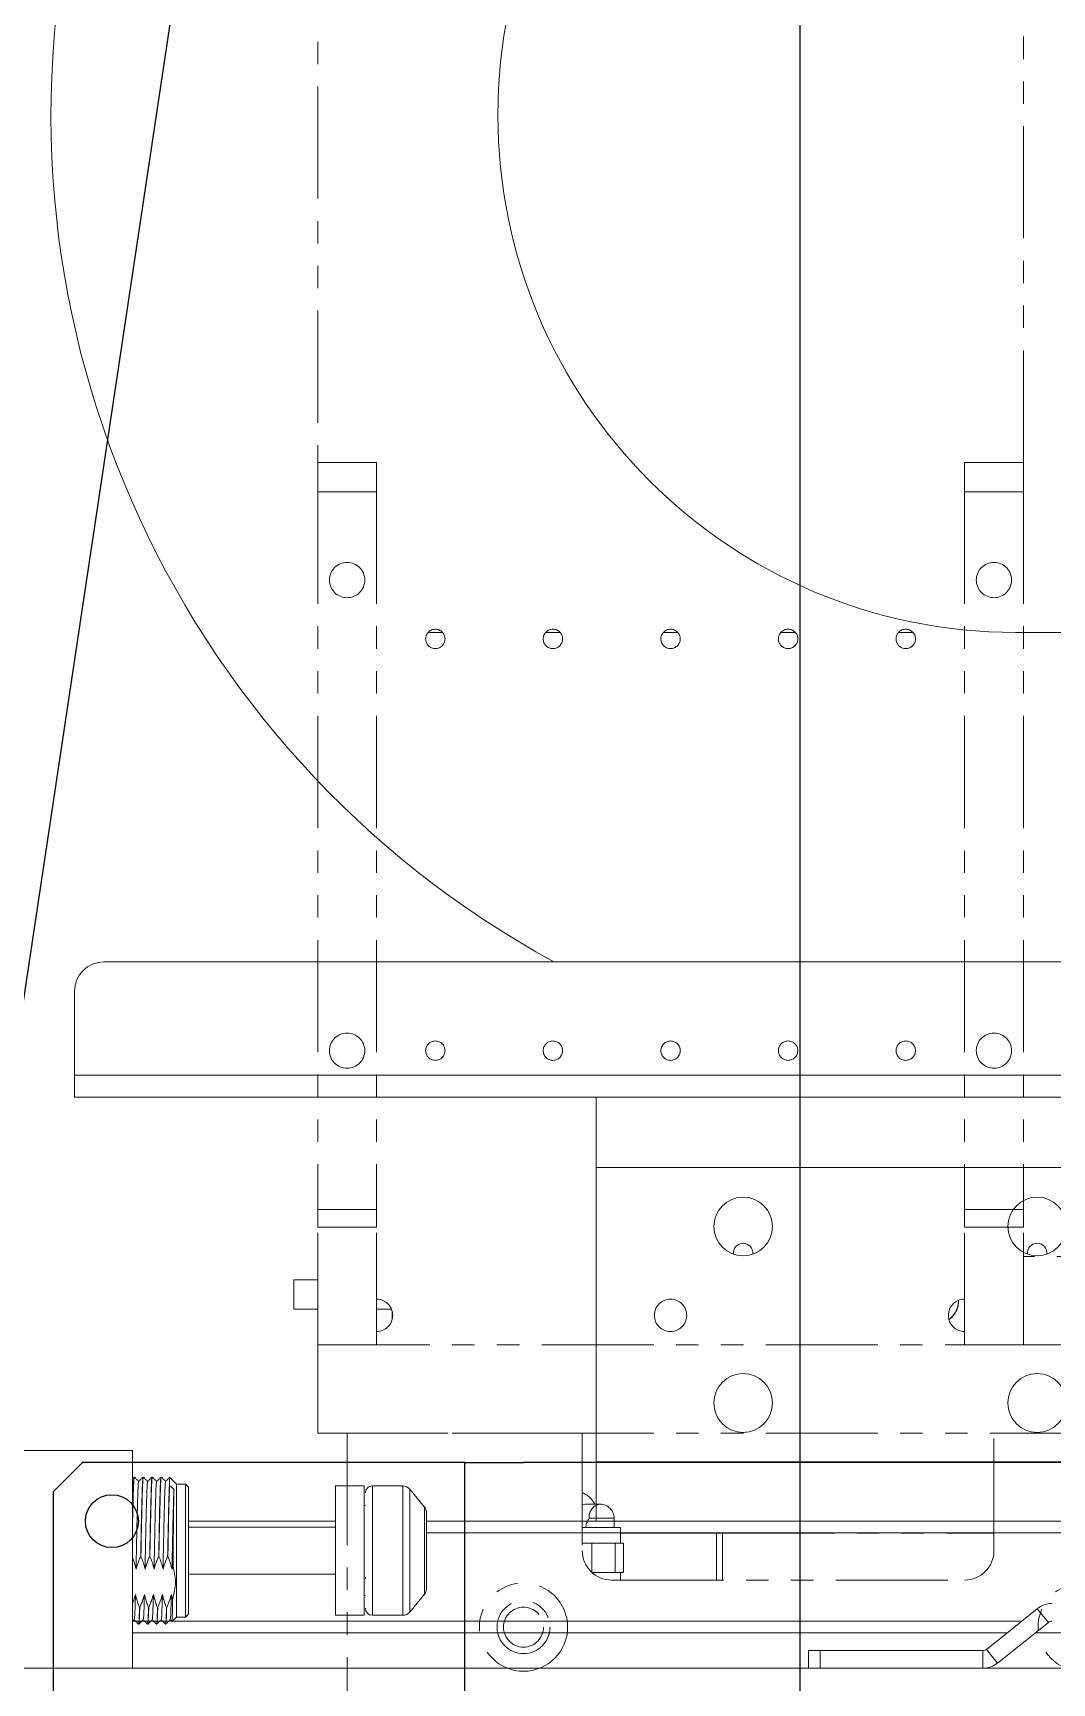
# Model space of a CAD drawing. Extents: x 500 to 100500, y -14500 to 21140.
# Drawn here: x 6138.7 to 6312, y 8644.5 to 8925 of the extents above; entities that cross this region are included whole.
import ezdxf

# ---------------------------------------------------------------- set-up
doc = ezdxf.new("R2010")
doc.units = 0
doc.linetypes.add('PHANTOM', pattern=[12.7, 6.35, -1.27, 1.27, -1.27, 1.27, -1.27])
doc.layers.get('0').update_dxf_attribs({"linetype": 'CONTINUOUS'})
doc.layers.add('D', color=7, linetype='CONTINUOUS')

# ---------------------------------------------------------------- blocks, each defined once
blk = doc.blocks.new('KZXCVASDF123')
at = {"color": 7, "linetype": 'Continuous', "lineweight": 18}
for p, q in [((-58560.92, -66141.57, 21.36), (-57914.57, -66141.57, 21.36)), ((-57914.57, -66197.57, 21.36), (-58715.92, -66197.57, 21.36)), ((-58720.92, -66202.57, 21.36), (-58720.92, -66216.84, 21.36)), ((-58720.92, -66216.84, 21.36), (-58720.92, -66220.57, 21.36)), ((-57914.57, -66216.84, 21.36), (-58720.92, -66216.84, 21.36)), ((-58632.22, -66220.57, 21.36), (-58720.92, -66220.57, 21.36)), ((-58632.22, -66220.57, 21.36), (-58632.22, -66232.57, 21.36)), ((-58532.22, -66220.57, 21.36), (-58632.22, -66220.57, 21.36)), ((-58532.22, -66232.57, 21.36), (-58632.22, -66232.57, 21.36)), ((-58632.22, -66232.57, 21.36), (-58632.22, -66282.57, 21.36)), ((-58711.07, -66280.67, 21.36), (-58761.07, -66280.67, 21.36)), ((-58711.07, -66280.67, 21.36), (-58711.07, -66317.67, 21.36)), ((-58632.22, -66292.67, 21.36), (-58632.22, -66282.57, 21.36)), ((-58532.22, -66282.57, 21.36), (-58632.22, -66282.57, 21.36)), ((-58710.81, -66285.18, 21.36), (-58711.07, -66285.44, 21.36)), ((-58710.77, -66285.17, 21.36), (-58710.8, -66285.17, 21.36)), ((-58709.24, -66285.17, 21.36), (-58709.27, -66285.17, 21.36)), ((-58707.71, -66285.17, 21.36), (-58707.74, -66285.17, 21.36)), ((-58706.18, -66285.17, 21.36), (-58706.22, -66285.17, 21.36)), ((-58704.77, -66285.86, 21.36), (-58704.77, -66286.59, 21.36)), ((-58704.02, -66287.25, 21.36), (-58704.77, -66286.59, 21.36)), ((-58703.57, -66286.37, 21.36), (-58704.72, -66285.23, 21.36)), ((-58702.07, -66286.37, 21.36), (-58703.57, -66286.37, 21.36)), ((-58703.57, -66302.9, 21.36), (-58703.57, -66286.37, 21.36)), ((-58701.57, -66286.87, 21.36), (-58702.07, -66286.37, 21.36)), ((-58702.07, -66302.9, 21.36), (-58702.07, -66286.37, 21.36)), ((-58701.57, -66302.67, 21.36), (-58701.57, -66286.87, 21.36)), ((-58671.67, -66286.67, 21.36), (-58676.57, -66286.67, 21.36)), ((-58676.57, -66286.67, 21.36), (-58676.57, -66302.76, 21.36)), ((-58671.67, -66302.76, 21.36), (-58671.67, -66286.67, 21.36)), ((-58665.08, -66286.67, 21.36), (-58670.27, -66286.67, 21.36)), ((-58670.27, -66302.76, 21.36), (-58670.27, -66286.67, 21.36)), ((-58665.08, -66302.76, 21.36), (-58665.08, -66286.67, 21.36)), ((-58661.41, -66290.26, 21.36), (-58663.92, -66287.22, 21.36)), ((-58663.92, -66302.51, 21.36), (-58663.92, -66287.22, 21.36)), ((-58671.47, -66290.02, 21.36), (-58671.67, -66290.02, 21.36)), ((-58661.41, -66301.1, 21.36), (-58661.41, -66290.26, 21.36)), ((-58701.57, -66292.67, 21.36), (-58676.57, -66292.67, 21.36)), ((-58661.07, -66292.67, 21.36), (-58510.55, -66292.67, 21.36)), ((-58676.57, -66293.67, 21.36), (-58701.57, -66293.67, 21.36)), ((-58661.07, -66294.67, 21.36), (-58527.07, -66294.67, 21.36)), ((-58709.64, -66298.65, 21.36), (-58709.67, -66298.65, 21.36)), ((-58708.11, -66298.65, 21.36), (-58708.14, -66298.65, 21.36)), ((-58706.58, -66298.65, 21.36), (-58706.61, -66298.65, 21.36)), ((-58705.05, -66298.65, 21.36), (-58705.09, -66298.65, 21.36)), ((-58704.18, -66300.24, 21.36), (-58704.35, -66300.84, 21.36)), ((-58701.57, -66301.67, 21.36), (-58676.57, -66301.67, 21.36)), ((-58661.41, -66305.09, 21.36), (-58661.41, -66301.1, 21.36)), ((-58703.57, -66308.97, 21.36), (-58703.57, -66302.9, 21.36)), ((-58702.07, -66308.97, 21.36), (-58702.07, -66302.9, 21.36)), ((-58701.57, -66308.47, 21.36), (-58701.57, -66302.67, 21.36)), ((-58676.57, -66302.76, 21.36), (-58676.57, -66308.67, 21.36)), ((-58671.67, -66308.67, 21.36), (-58671.67, -66302.76, 21.36)), ((-58671.47, -66302.21, 21.36), (-58671.47, -66302.47, 21.36)), ((-58670.27, -66308.67, 21.36), (-58670.27, -66302.76, 21.36)), ((-58665.08, -66308.67, 21.36), (-58665.08, -66302.76, 21.36)), ((-58663.92, -66308.13, 21.36), (-58663.92, -66302.51, 21.36)), ((-58709.87, -66307.34, 21.36), (-58709.84, -66307.34, 21.36)), ((-58708.34, -66307.34, 21.36), (-58708.31, -66307.34, 21.36)), ((-58706.81, -66307.34, 21.36), (-58706.78, -66307.34, 21.36)), ((-58705.29, -66307.34, 21.36), (-58705.25, -66307.34, 21.36)), ((-58704.25, -66305.97, 21.36), (-58704.46, -66305.14, 21.36)), ((-58671.67, -66305.32, 21.36), (-58671.47, -66305.32, 21.36)), ((-58663.92, -66308.13, 21.36), (-58661.41, -66305.09, 21.36)), ((-58711.07, -66309.72, 21.36), (-58710.78, -66309.42, 21.36)), ((-58559.85, -66309.67, 21.36), (-58711.07, -66309.67, 21.36)), ((-58710.54, -66309.67, 21.36), (-58711.03, -66309.67, 21.36)), ((-58710.04, -66310.17, 21.36), (-58710, -66310.17, 21.36)), ((-58709.01, -66309.67, 21.36), (-58709.5, -66309.67, 21.36)), ((-58708.51, -66310.17, 21.36), (-58708.47, -66310.17, 21.36)), ((-58707.48, -66309.67, 21.36), (-58707.97, -66309.67, 21.36)), ((-58706.98, -66310.17, 21.36), (-58706.95, -66310.17, 21.36)), ((-58705.95, -66309.67, 21.36), (-58706.44, -66309.67, 21.36)), ((-58705.45, -66310.17, 21.36), (-58705.42, -66310.17, 21.36)), ((-58704.35, -66309.67, 21.36), (-58704.91, -66309.67, 21.36)), ((-58704.3, -66309.7, 21.36), (-58703.57, -66308.97, 21.36)), ((-58703.57, -66308.97, 21.36), (-58702.07, -66308.97, 21.36)), ((-58702.07, -66308.97, 21.36), (-58701.57, -66308.47, 21.36)), ((-58676.57, -66308.67, 21.36), (-58671.67, -66308.67, 21.36)), ((-58670.27, -66308.67, 21.36), (-58665.08, -66308.67, 21.36)), ((-58565.83, -66314.46, 21.36), (-58557.2, -66307.55, 21.36)), ((-58563.95, -66316.8, 21.36), (-58555.32, -66309.89, 21.36)), ((-58555.32, -66309.89, 21.36), (-58557.2, -66307.55, 21.36)), ((-58711.07, -66311.67, 21.36), (-58562.35, -66311.67, 21.36)), ((-58557.55, -66311.67, 21.36), (-58502.35, -66311.67, 21.36)), ((-58596.1, -66317.67, 21.36), (-58596.1, -66314.67, 21.36)), ((-58596.1, -66314.67, 21.36), (-58594.1, -66314.67, 21.36)), ((-58594.1, -66314.67, 21.36), (-58594.1, -66317.67, 21.36)), ((-58594.1, -66314.67, 21.36), (-58566.45, -66314.67, 21.36)), ((-58566.45, -66317.67, 21.36), (-58566.45, -66314.67, 21.36)), ((-58565.83, -66314.46, 21.36), (-58563.95, -66316.8, 21.36)), ((-57909.57, -66317.67, 21.36), (-58734.07, -66317.67, 21.36))]:
    blk.add_line(p, q, dxfattribs=at)
for centre in [(-58607.22, -66242.57, 21.36), (-58557.22, -66242.57, 21.36), (-58607.22, -66272.57, 21.36), (-58557.22, -66272.57, 21.36)]:
    blk.add_circle(centre, 5, dxfattribs=at)
for centre, radius, start, end in [((-58560.92, -66053.57, 21.36), 164, 90, 241.4079), ((-58560.92, -66053.57, 21.36), 88, 90, 270), ((-58715.92, -66202.57, 21.36), 5, 90, 180), ((-58607.22, -66247.07, 21.36), 1.65, 90, 187.8472), ((-58607.22, -66247.07, 21.36), 1.65, 352.1528, 90), ((-58557.22, -66247.07, 21.36), 1.65, 90, 187.8472), ((-58557.22, -66247.07, 21.36), 1.65, 352.1528, 90), ((-58670.27, -66287.87, 21.36), 1.2, 90, 180), ((-58665.08, -66288.17, 21.36), 1.5, 39.5226, 90), ((-58662.57, -66291.21, 21.36), 1.5, 0, 39.5226), ((-58662.57, -66304.14, 21.36), 1.5, 320.4774, 0), ((-58554.7, -66310.67, 21.36), 4, 90, 128.6598), ((-58670.27, -66307.47, 21.36), 1.2, 180, 270), ((-58665.08, -66307.17, 21.36), 1.5, 270, 320.4774), ((-58554.7, -66310.67, 21.36), 1, 90, 128.6598), ((-58566.45, -66313.67, 21.36), 1, 270, 308.6598), ((-58566.45, -66313.67, 21.36), 4, 270, 308.6598)]:
    blk.add_arc(centre, radius, start, end, dxfattribs=at)
for points, knots in [([(-58710.77, -66285.18, 21.36), (-58710.77, -66285.18, 21.36), (-58710.79, -66285.12, 21.36), (-58710.81, -66285.32, 21.36), (-58710.85, -66285.83, 21.36), (-58710.89, -66286.7, 21.36), (-58710.93, -66287.89, 21.36), (-58710.97, -66289.34, 21.36), (-58711.01, -66291.05, 21.36), (-58711.05, -66292.5, 21.36), (-58711.07, -66293.41, 21.36), (-58711.07, -66293.63, 21.36)], [0, 0, 0, 0, 0.000419, 0.138369, 0.272438, 0.410395, 0.544456, 0.682404, 0.816464, 0.954412, 1, 1, 1, 1]), ([(-58711.07, -66292.07, 21.36), (-58711.06, -66291.54, 21.36), (-58711.03, -66290.38, 21.36), (-58710.99, -66288.85, 21.36), (-58710.95, -66287.46, 21.36), (-58710.91, -66286.38, 21.36), (-58710.87, -66285.63, 21.36), (-58710.84, -66285.23, 21.36), (-58710.81, -66285.22, 21.36), (-58710.81, -66285.22, 21.36)], [0, 0, 0, 0, 0.13303, 0.29059, 0.443717, 0.601285, 0.754403, 0.91196, 1, 1, 1, 1]), ([(-58710.02, -66285.92, 21.36), (-58710.14, -66285.8, 21.36), (-58710.39, -66285.55, 21.36), (-58710.64, -66285.3, 21.36), (-58710.76, -66285.18, 21.36)], [0, 0, 0, 0, 0.496262, 1, 1, 1, 1]), ([(-58710.47, -66300.84, 21.36), (-58710.44, -66299.65, 21.36), (-58710.39, -66297.2, 21.36), (-58710.32, -66293.39, 21.36), (-58710.24, -66290.26, 21.36), (-58710.17, -66288.03, 21.36), (-58710.11, -66286.66, 21.36), (-58710.06, -66285.96, 21.36), (-58710.03, -66286, 21.36), (-58710.02, -66286.02, 21.36)], [0, 0, 0, 0, 0.16885, 0.348009, 0.533264, 0.670373, 0.802646, 0.938992, 1, 1, 1, 1]), ([(-58709.28, -66285.18, 21.36), (-58709.4, -66285.3, 21.36), (-58709.65, -66285.55, 21.36), (-58709.9, -66285.8, 21.36), (-58710.02, -66285.92, 21.36)], [0, 0, 0, 0, 0.5, 1, 1, 1, 1]), ([(-58709.67, -66298.65, 21.36), (-58709.66, -66297.88, 21.36), (-58709.63, -66296.42, 21.36), (-58709.59, -66294.27, 21.36), (-58709.55, -66292.3, 21.36), (-58709.5, -66290.46, 21.36), (-58709.46, -66288.84, 21.36), (-58709.42, -66287.47, 21.36), (-58709.38, -66286.38, 21.36), (-58709.34, -66285.63, 21.36), (-58709.31, -66285.23, 21.36), (-58709.28, -66285.22, 21.36), (-58709.28, -66285.22, 21.36)], [0, 0, 0, 0, 0.113076, 0.215124, 0.320132, 0.422183, 0.527193, 0.62925, 0.734265, 0.836315, 0.941323, 1, 1, 1, 1]), ([(-58709.23, -66285.2, 21.36), (-58709.23, -66285.19, 21.36), (-58709.25, -66285.12, 21.36), (-58709.28, -66285.32, 21.36), (-58709.32, -66285.83, 21.36), (-58709.36, -66286.7, 21.36), (-58709.4, -66287.88, 21.36), (-58709.44, -66289.34, 21.36), (-58709.48, -66291.04, 21.36), (-58709.53, -66292.92, 21.36), (-58709.57, -66294.95, 21.36), (-58709.6, -66296.87, 21.36), (-58709.63, -66298.12, 21.36), (-58709.64, -66298.65, 21.36)], [0, 0, 0, 0, 0.0126993, 0.1152061, 0.2148288, 0.3173411, 0.4169578, 0.5194629, 0.6190794, 0.7215851, 0.8212081, 0.9237208, 1, 1, 1, 1]), ([(-58708.49, -66285.92, 21.36), (-58708.61, -66285.8, 21.36), (-58708.86, -66285.55, 21.36), (-58709.11, -66285.3, 21.36), (-58709.23, -66285.18, 21.36)], [0, 0, 0, 0, 0.496262, 1, 1, 1, 1]), ([(-58708.94, -66300.84, 21.36), (-58708.91, -66299.59, 21.36), (-58708.86, -66297.08, 21.36), (-58708.79, -66293.56, 21.36), (-58708.72, -66290.7, 21.36), (-58708.66, -66288.54, 21.36), (-58708.6, -66286.99, 21.36), (-58708.55, -66286.07, 21.36), (-58708.51, -66286.02, 21.36), (-58708.5, -66286, 21.36)], [0, 0, 0, 0, 0.1770443, 0.3545744, 0.4937701, 0.6318949, 0.7649332, 0.8996132, 1, 1, 1, 1]), ([(-58707.75, -66285.18, 21.36), (-58707.87, -66285.3, 21.36), (-58708.12, -66285.55, 21.36), (-58708.37, -66285.8, 21.36), (-58708.5, -66285.92, 21.36)], [0, 0, 0, 0, 0.5, 1, 1, 1, 1]), ([(-58708.14, -66298.65, 21.36), (-58708.13, -66297.88, 21.36), (-58708.1, -66296.42, 21.36), (-58708.06, -66294.27, 21.36), (-58708.02, -66292.3, 21.36), (-58707.98, -66290.46, 21.36), (-58707.93, -66288.84, 21.36), (-58707.89, -66287.47, 21.36), (-58707.85, -66286.38, 21.36), (-58707.81, -66285.63, 21.36), (-58707.78, -66285.22, 21.36), (-58707.75, -66285.21, 21.36), (-58707.74, -66285.21, 21.36)], [0, 0, 0, 0, 0.111769, 0.212638, 0.316433, 0.417304, 0.521101, 0.621977, 0.725779, 0.82665, 0.930444, 1, 1, 1, 1]), ([(-58707.71, -66285.18, 21.36), (-58707.71, -66285.18, 21.36), (-58707.72, -66285.12, 21.36), (-58707.75, -66285.32, 21.36), (-58707.79, -66285.83, 21.36), (-58707.83, -66286.7, 21.36), (-58707.87, -66287.88, 21.36), (-58707.91, -66289.34, 21.36), (-58707.96, -66291.04, 21.36), (-58708, -66292.92, 21.36), (-58708.04, -66294.95, 21.36), (-58708.08, -66296.87, 21.36), (-58708.1, -66298.12, 21.36), (-58708.11, -66298.65, 21.36)], [0, 0, 0, 0, 0.000315, 0.104108, 0.20498, 0.308778, 0.409644, 0.513435, 0.614301, 0.718093, 0.818965, 0.922764, 1, 1, 1, 1]), ([(-58706.96, -66285.92, 21.36), (-58707.09, -66285.8, 21.36), (-58707.33, -66285.55, 21.36), (-58707.58, -66285.3, 21.36), (-58707.7, -66285.18, 21.36)], [0, 0, 0, 0, 0.496262, 1, 1, 1, 1]), ([(-58707.41, -66300.84, 21.36), (-58707.4, -66300.51, 21.36), (-58707.37, -66299.25, 21.36), (-58707.33, -66296.97, 21.36), (-58707.27, -66294.1, 21.36), (-58707.21, -66291.4, 21.36), (-58707.14, -66289.1, 21.36), (-58707.09, -66287.34, 21.36), (-58707.03, -66286.29, 21.36), (-58706.99, -66285.82, 21.36), (-58706.97, -66285.93, 21.36), (-58706.97, -66285.93, 21.36)], [0, 0, 0, 0, 0.048572, 0.181944, 0.316149, 0.454804, 0.593642, 0.72836, 0.861302, 0.999348, 1, 1, 1, 1]), ([(-58706.22, -66285.18, 21.36), (-58706.34, -66285.3, 21.36), (-58706.59, -66285.55, 21.36), (-58706.84, -66285.8, 21.36), (-58706.97, -66285.92, 21.36)], [0, 0, 0, 0, 0.49998, 1, 1, 1, 1]), ([(-58706.61, -66298.65, 21.36), (-58706.6, -66297.88, 21.36), (-58706.57, -66296.42, 21.36), (-58706.53, -66294.27, 21.36), (-58706.49, -66292.3, 21.36), (-58706.45, -66290.46, 21.36), (-58706.41, -66288.84, 21.36), (-58706.36, -66287.47, 21.36), (-58706.33, -66286.38, 21.36), (-58706.29, -66285.63, 21.36), (-58706.25, -66285.22, 21.36), (-58706.23, -66285.21, 21.36), (-58706.22, -66285.21, 21.36)], [0, 0, 0, 0, 0.111769, 0.212638, 0.316433, 0.417304, 0.521101, 0.621977, 0.725779, 0.82665, 0.930444, 1, 1, 1, 1]), ([(-58706.18, -66285.18, 21.36), (-58706.18, -66285.18, 21.36), (-58706.19, -66285.12, 21.36), (-58706.23, -66285.32, 21.36), (-58706.27, -66285.83, 21.36), (-58706.3, -66286.7, 21.36), (-58706.34, -66287.88, 21.36), (-58706.38, -66289.34, 21.36), (-58706.43, -66291.04, 21.36), (-58706.47, -66292.92, 21.36), (-58706.51, -66294.95, 21.36), (-58706.55, -66296.87, 21.36), (-58706.57, -66298.12, 21.36), (-58706.58, -66298.65, 21.36)], [0, 0, 0, 0, 0.000315, 0.104108, 0.20498, 0.308778, 0.409644, 0.513435, 0.614301, 0.718093, 0.818965, 0.922764, 1, 1, 1, 1]), ([(-58705.43, -66285.92, 21.36), (-58705.56, -66285.8, 21.36), (-58705.8, -66285.55, 21.36), (-58706.05, -66285.3, 21.36), (-58706.18, -66285.18, 21.36)], [0, 0, 0, 0, 0.496242, 1, 1, 1, 1]), ([(-58705.88, -66300.84, 21.36), (-58705.86, -66299.86, 21.36), (-58705.82, -66297.91, 21.36), (-58705.76, -66294.8, 21.36), (-58705.69, -66291.8, 21.36), (-58705.62, -66289.15, 21.36), (-58705.55, -66287.22, 21.36), (-58705.5, -66286.1, 21.36), (-58705.46, -66286.04, 21.36), (-58705.44, -66286.02, 21.36)], [0, 0, 0, 0, 0.140095, 0.277302, 0.432438, 0.588686, 0.739925, 0.890374, 1, 1, 1, 1]), ([(-58704.69, -66285.18, 21.36), (-58704.82, -66285.3, 21.36), (-58705.07, -66285.55, 21.36), (-58705.31, -66285.8, 21.36), (-58705.44, -66285.92, 21.36)], [0, 0, 0, 0, 0.5, 1, 1, 1, 1]), ([(-58705.09, -66298.65, 21.36), (-58705.07, -66297.88, 21.36), (-58705.05, -66296.42, 21.36), (-58705, -66294.27, 21.36), (-58704.96, -66292.3, 21.36), (-58704.92, -66290.46, 21.36), (-58704.88, -66288.84, 21.36), (-58704.83, -66287.47, 21.36), (-58704.8, -66286.48, 21.36), (-58704.78, -66286.04, 21.36), (-58704.77, -66285.86, 21.36)], [0, 0, 0, 0, 0.140068, 0.266476, 0.396549, 0.52296, 0.653037, 0.779455, 0.909538, 1, 1, 1, 1]), ([(-58705.05, -66298.65, 21.36), (-58705.04, -66297.88, 21.36), (-58705.01, -66296.42, 21.36), (-58704.97, -66294.27, 21.36), (-58704.93, -66292.3, 21.36), (-58704.89, -66290.47, 21.36), (-58704.83, -66288.37, 21.36), (-58704.79, -66287.29, 21.36), (-58704.77, -66286.59, 21.36)], [0, 0, 0, 0, 0.157875, 0.300354, 0.446964, 0.589446, 0.73606, 1, 1, 1, 1]), ([(-58704.77, -66285.86, 21.36), (-58704.76, -66285.65, 21.36), (-58704.75, -66285.28, 21.36), (-58704.74, -66285.26, 21.36), (-58704.73, -66285.25, 21.36)], [0, 0, 0, 0, 0.587788, 1, 1, 1, 1]), ([(-58704.02, -66287.25, 21.36), (-58704.04, -66287.68, 21.36), (-58704.07, -66288.53, 21.36), (-58704.13, -66290.66, 21.36), (-58704.21, -66293.58, 21.36), (-58704.28, -66297.25, 21.36), (-58704.33, -66299.64, 21.36), (-58704.35, -66300.84, 21.36)], [0, 0, 0, 0, 0.153254, 0.311725, 0.546241, 0.772862, 1, 1, 1, 1]), ([(-58704.02, -66287.25, 21.36), (-58704.03, -66287.64, 21.36), (-58704.05, -66288.7, 21.36), (-58704.09, -66291.33, 21.36), (-58704.13, -66295.03, 21.36), (-58704.16, -66298.15, 21.36), (-58704.18, -66299.85, 21.36), (-58704.18, -66300.24, 21.36)], [0, 0, 0, 0, 0.1493906, 0.4068614, 0.6643328, 0.9217855, 1, 1, 1, 1]), ([(-58661.07, -66300.66, 21.36), (-58661.07, -66299.9, 21.36), (-58661.07, -66298.73, 21.36), (-58661.07, -66297.02, 21.36), (-58661.07, -66295.72, 21.36), (-58661.07, -66294.5, 21.36), (-58661.07, -66293.11, 21.36), (-58661.07, -66291.83, 21.36), (-58661.07, -66291.22, 21.36), (-58661.07, -66291.24, 21.36), (-58661.07, -66291.25, 21.36)], [0, 0, 0, 0, 0.183414, 0.282148, 0.382978, 0.483808, 0.582542, 0.765956, 0.949369, 1, 1, 1, 1]), ([(-58711.07, -66298.89, 21.36), (-58711.04, -66298.97, 21.36), (-58710.89, -66299.32, 21.36), (-58710.67, -66299.97, 21.36), (-58710.53, -66300.55, 21.36), (-58710.47, -66300.84, 21.36)], [0, 0, 0, 0, 0.125789, 0.56185, 1, 1, 1, 1]), ([(-58710.47, -66300.84, 21.36), (-58710.37, -66300.51, 21.36), (-58710.22, -66299.98, 21.36), (-58709.94, -66299.25, 21.36), (-58709.76, -66298.85, 21.36), (-58709.67, -66298.65, 21.36)], [0, 0, 0, 0, 0.440718, 0.720095, 1, 1, 1, 1]), ([(-58709.64, -66298.65, 21.36), (-58709.57, -66298.81, 21.36), (-58709.39, -66299.24, 21.36), (-58709.14, -66299.97, 21.36), (-58709.01, -66300.55, 21.36), (-58708.94, -66300.84, 21.36)], [0, 0, 0, 0, 0.222516, 0.610331, 1, 1, 1, 1]), ([(-58708.94, -66300.84, 21.36), (-58708.84, -66300.51, 21.36), (-58708.69, -66299.98, 21.36), (-58708.41, -66299.25, 21.36), (-58708.23, -66298.85, 21.36), (-58708.14, -66298.65, 21.36)], [0, 0, 0, 0, 0.440715, 0.720097, 1, 1, 1, 1]), ([(-58708.11, -66298.65, 21.36), (-58708.04, -66298.81, 21.36), (-58707.86, -66299.24, 21.36), (-58707.61, -66299.97, 21.36), (-58707.48, -66300.55, 21.36), (-58707.41, -66300.84, 21.36)], [0, 0, 0, 0, 0.222508, 0.610331, 1, 1, 1, 1]), ([(-58707.41, -66300.84, 21.36), (-58707.31, -66300.51, 21.36), (-58707.16, -66299.98, 21.36), (-58706.88, -66299.25, 21.36), (-58706.7, -66298.85, 21.36), (-58706.61, -66298.65, 21.36)], [0, 0, 0, 0, 0.440718, 0.720095, 1, 1, 1, 1]), ([(-58706.58, -66298.65, 21.36), (-58706.52, -66298.81, 21.36), (-58706.34, -66299.24, 21.36), (-58706.09, -66299.97, 21.36), (-58705.95, -66300.55, 21.36), (-58705.88, -66300.84, 21.36)], [0, 0, 0, 0, 0.222515, 0.610328, 1, 1, 1, 1]), ([(-58705.88, -66300.84, 21.36), (-58705.79, -66300.51, 21.36), (-58705.63, -66299.98, 21.36), (-58705.35, -66299.25, 21.36), (-58705.17, -66298.85, 21.36), (-58705.09, -66298.65, 21.36)], [0, 0, 0, 0, 0.440718, 0.720095, 1, 1, 1, 1]), ([(-58704.35, -66300.84, 21.36), (-58704.43, -66300.51, 21.36), (-58704.56, -66299.97, 21.36), (-58704.81, -66299.24, 21.36), (-58704.97, -66298.85, 21.36), (-58705.05, -66298.65, 21.36)], [0, 0, 0, 0, 0.445387, 0.722408, 1, 1, 1, 1]), ([(-58704.18, -66300.24, 21.36), (-58703.98, -66301.16, 21.36), (-58703.55, -66303.07, 21.36), (-58704.01, -66304.97, 21.36), (-58704.25, -66305.97, 21.36)], [0, 0, 0, 0, 0.479922, 1, 1, 1, 1]), ([(-58661.07, -66304.1, 21.36), (-58661.07, -66304.11, 21.36), (-58661.07, -66304.13, 21.36), (-58661.07, -66303.87, 21.36), (-58661.07, -66303.35, 21.36), (-58661.07, -66302.39, 21.36), (-58661.07, -66301.34, 21.36), (-58661.07, -66300.66, 21.36)], [0, 0, 0, 0, 0.090436, 0.279996, 0.469559, 0.655181, 1, 1, 1, 1]), ([(-58710.57, -66305.14, 21.36), (-58710.66, -66305.47, 21.36), (-58710.81, -66305.98, 21.36), (-58711, -66306.47, 21.36), (-58711.07, -66306.65, 21.36)], [0, 0, 0, 0, 0.6473502, 1, 1, 1, 1]), ([(-58710.57, -66305.14, 21.36), (-58710.59, -66305.98, 21.36), (-58710.64, -66307.64, 21.36), (-58710.71, -66309.13, 21.36), (-58710.76, -66309.25, 21.36), (-58710.78, -66309.31, 21.36)], [0, 0, 0, 0, 0.348214, 0.694351, 1, 1, 1, 1]), ([(-58709.87, -66307.34, 21.36), (-58709.94, -66307.18, 21.36), (-58710.11, -66306.74, 21.36), (-58710.36, -66306.01, 21.36), (-58710.5, -66305.43, 21.36), (-58710.57, -66305.14, 21.36)], [0, 0, 0, 0, 0.222511, 0.610328, 1, 1, 1, 1]), ([(-58710.04, -66310.14, 21.36), (-58710.03, -66310.15, 21.36), (-58710.01, -66310.19, 21.36), (-58709.98, -66309.91, 21.36), (-58709.94, -66309.29, 21.36), (-58709.9, -66308.41, 21.36), (-58709.88, -66307.66, 21.36), (-58709.87, -66307.34, 21.36)], [0, 0, 0, 0, 0.0750897, 0.3239821, 0.5658767, 0.8147866, 1, 1, 1, 1]), ([(-58709.84, -66307.34, 21.36), (-58709.85, -66307.79, 21.36), (-58709.88, -66308.66, 21.36), (-58709.92, -66309.53, 21.36), (-58709.96, -66310.06, 21.36), (-58709.98, -66310.12, 21.36), (-58710, -66310.15, 21.36)], [0, 0, 0, 0, 0.276353, 0.525754, 0.782386, 1, 1, 1, 1]), ([(-58709.04, -66305.14, 21.36), (-58709.14, -66305.47, 21.36), (-58709.29, -66306.01, 21.36), (-58709.57, -66306.74, 21.36), (-58709.75, -66307.14, 21.36), (-58709.84, -66307.34, 21.36)], [0, 0, 0, 0, 0.440711, 0.720093, 1, 1, 1, 1]), ([(-58709.04, -66305.14, 21.36), (-58709.07, -66305.99, 21.36), (-58709.11, -66307.68, 21.36), (-58709.18, -66309.15, 21.36), (-58709.23, -66309.27, 21.36), (-58709.25, -66309.33, 21.36)], [0, 0, 0, 0, 0.354036, 0.706623, 1, 1, 1, 1]), ([(-58708.34, -66307.34, 21.36), (-58708.41, -66307.18, 21.36), (-58708.59, -66306.74, 21.36), (-58708.84, -66306.01, 21.36), (-58708.97, -66305.43, 21.36), (-58709.04, -66305.14, 21.36)], [0, 0, 0, 0, 0.2225172, 0.6103258, 1, 1, 1, 1]), ([(-58708.51, -66310.14, 21.36), (-58708.5, -66310.15, 21.36), (-58708.48, -66310.19, 21.36), (-58708.45, -66309.91, 21.36), (-58708.41, -66309.29, 21.36), (-58708.37, -66308.41, 21.36), (-58708.35, -66307.66, 21.36), (-58708.34, -66307.34, 21.36)], [0, 0, 0, 0, 0.07509, 0.323982, 0.565877, 0.814786, 1, 1, 1, 1]), ([(-58708.31, -66307.34, 21.36), (-58708.32, -66307.79, 21.36), (-58708.35, -66308.66, 21.36), (-58708.39, -66309.53, 21.36), (-58708.43, -66310.06, 21.36), (-58708.46, -66310.12, 21.36), (-58708.47, -66310.15, 21.36)], [0, 0, 0, 0, 0.276353, 0.525754, 0.782386, 1, 1, 1, 1]), ([(-58707.51, -66305.14, 21.36), (-58707.61, -66305.47, 21.36), (-58707.76, -66306.01, 21.36), (-58708.04, -66306.74, 21.36), (-58708.22, -66307.14, 21.36), (-58708.31, -66307.34, 21.36)], [0, 0, 0, 0, 0.440718, 0.720093, 1, 1, 1, 1]), ([(-58707.51, -66305.14, 21.36), (-58707.53, -66305.85, 21.36), (-58707.57, -66307.25, 21.36), (-58707.63, -66308.63, 21.36), (-58707.68, -66309.37, 21.36), (-58707.71, -66309.34, 21.36), (-58707.72, -66309.33, 21.36)], [0, 0, 0, 0, 0.289142, 0.569698, 0.861124, 1, 1, 1, 1]), ([(-58706.81, -66307.34, 21.36), (-58706.88, -66307.18, 21.36), (-58707.06, -66306.74, 21.36), (-58707.31, -66306.01, 21.36), (-58707.44, -66305.43, 21.36), (-58707.51, -66305.14, 21.36)], [0, 0, 0, 0, 0.2225172, 0.6103258, 1, 1, 1, 1]), ([(-58706.98, -66310.14, 21.36), (-58706.98, -66310.15, 21.36), (-58706.96, -66310.19, 21.36), (-58706.92, -66309.91, 21.36), (-58706.88, -66309.29, 21.36), (-58706.85, -66308.41, 21.36), (-58706.82, -66307.66, 21.36), (-58706.81, -66307.34, 21.36)], [0, 0, 0, 0, 0.07509, 0.323982, 0.565877, 0.814786, 1, 1, 1, 1]), ([(-58706.78, -66307.34, 21.36), (-58706.79, -66307.79, 21.36), (-58706.82, -66308.66, 21.36), (-58706.86, -66309.53, 21.36), (-58706.9, -66310.06, 21.36), (-58706.93, -66310.12, 21.36), (-58706.94, -66310.15, 21.36)], [0, 0, 0, 0, 0.276353, 0.525754, 0.782386, 1, 1, 1, 1]), ([(-58705.99, -66305.14, 21.36), (-58706.08, -66305.47, 21.36), (-58706.23, -66306.01, 21.36), (-58706.51, -66306.74, 21.36), (-58706.69, -66307.14, 21.36), (-58706.78, -66307.34, 21.36)], [0, 0, 0, 0, 0.440718, 0.720101, 1, 1, 1, 1]), ([(-58705.99, -66305.14, 21.36), (-58706, -66305.71, 21.36), (-58706.04, -66307.06, 21.36), (-58706.09, -66308.54, 21.36), (-58706.15, -66309.4, 21.36), (-58706.18, -66309.33, 21.36), (-58706.19, -66309.31, 21.36)], [0, 0, 0, 0, 0.228545, 0.54394, 0.871347, 1, 1, 1, 1]), ([(-58705.29, -66307.34, 21.36), (-58705.35, -66307.18, 21.36), (-58705.53, -66306.74, 21.36), (-58705.78, -66306.01, 21.36), (-58705.92, -66305.43, 21.36), (-58705.99, -66305.14, 21.36)], [0, 0, 0, 0, 0.222518, 0.610329, 1, 1, 1, 1]), ([(-58705.45, -66310.14, 21.36), (-58705.45, -66310.15, 21.36), (-58705.43, -66310.19, 21.36), (-58705.39, -66309.91, 21.36), (-58705.35, -66309.29, 21.36), (-58705.32, -66308.41, 21.36), (-58705.29, -66307.66, 21.36), (-58705.29, -66307.34, 21.36)], [0, 0, 0, 0, 0.0750897, 0.3239821, 0.5658767, 0.8147866, 1, 1, 1, 1]), ([(-58705.25, -66307.34, 21.36), (-58705.27, -66307.79, 21.36), (-58705.29, -66308.66, 21.36), (-58705.33, -66309.53, 21.36), (-58705.37, -66310.06, 21.36), (-58705.4, -66310.12, 21.36), (-58705.41, -66310.15, 21.36)], [0, 0, 0, 0, 0.276353, 0.525754, 0.782386, 1, 1, 1, 1]), ([(-58704.46, -66305.14, 21.36), (-58704.55, -66305.47, 21.36), (-58704.7, -66306.01, 21.36), (-58704.98, -66306.74, 21.36), (-58705.16, -66307.14, 21.36), (-58705.25, -66307.34, 21.36)], [0, 0, 0, 0, 0.440711, 0.720093, 1, 1, 1, 1]), ([(-58704.46, -66305.14, 21.36), (-58704.48, -66305.96, 21.36), (-58704.53, -66307.59, 21.36), (-58704.59, -66309.09, 21.36), (-58704.64, -66309.29, 21.36), (-58704.66, -66309.39, 21.36)], [0, 0, 0, 0, 0.340274, 0.677705, 1, 1, 1, 1]), ([(-58704.25, -66305.97, 21.36), (-58704.26, -66306.5, 21.36), (-58704.27, -66307.49, 21.36), (-58704.29, -66308.56, 21.36), (-58704.32, -66309.51, 21.36), (-58704.33, -66309.6, 21.36), (-58704.35, -66309.65, 21.36)], [0, 0, 0, 0, 0.238008, 0.444749, 0.657471, 1, 1, 1, 1]), ([(-58710.78, -66309.43, 21.36), (-58710.66, -66309.55, 21.36), (-58710.41, -66309.8, 21.36), (-58710.17, -66310.05, 21.36), (-58710.04, -66310.17, 21.36)], [0, 0, 0, 0, 0.496535, 1, 1, 1, 1]), ([(-58710, -66310.17, 21.36), (-58709.87, -66310.05, 21.36), (-58709.62, -66309.8, 21.36), (-58709.37, -66309.55, 21.36), (-58709.25, -66309.42, 21.36)], [0, 0, 0, 0, 0.500002, 1, 1, 1, 1]), ([(-58709.26, -66309.43, 21.36), (-58709.13, -66309.55, 21.36), (-58708.88, -66309.8, 21.36), (-58708.64, -66310.05, 21.36), (-58708.51, -66310.17, 21.36)], [0, 0, 0, 0, 0.496535, 1, 1, 1, 1]), ([(-58708.47, -66310.17, 21.36), (-58708.34, -66310.05, 21.36), (-58708.09, -66309.8, 21.36), (-58707.85, -66309.55, 21.36), (-58707.72, -66309.42, 21.36)], [0, 0, 0, 0, 0.500002, 1, 1, 1, 1]), ([(-58707.73, -66309.43, 21.36), (-58707.6, -66309.55, 21.36), (-58707.36, -66309.8, 21.36), (-58707.11, -66310.05, 21.36), (-58706.98, -66310.17, 21.36)], [0, 0, 0, 0, 0.496515, 1, 1, 1, 1]), ([(-58706.94, -66310.17, 21.36), (-58706.82, -66310.05, 21.36), (-58706.57, -66309.8, 21.36), (-58706.32, -66309.55, 21.36), (-58706.19, -66309.42, 21.36)], [0, 0, 0, 0, 0.500002, 1, 1, 1, 1]), ([(-58706.2, -66309.43, 21.36), (-58706.08, -66309.55, 21.36), (-58705.83, -66309.8, 21.36), (-58705.58, -66310.05, 21.36), (-58705.46, -66310.17, 21.36)], [0, 0, 0, 0, 0.496535, 1, 1, 1, 1]), ([(-58705.41, -66310.17, 21.36), (-58705.29, -66310.05, 21.36), (-58705.04, -66309.8, 21.36), (-58704.79, -66309.55, 21.36), (-58704.66, -66309.42, 21.36)], [0, 0, 0, 0, 0.500002, 1, 1, 1, 1]), ([(-58704.67, -66309.43, 21.36), (-58704.58, -66309.52, 21.36), (-58704.49, -66309.61, 21.36), (-58704.39, -66309.71, 21.36), (-58704.39, -66309.72, 21.36)], [0, 0, 0, 0, 0.915764, 1, 1, 1, 1])]:
    blk.add_open_spline(points, degree=3, knots=knots, dxfattribs=at)
blk = doc.blocks.new('KA$C100bd9fb')
at = {"color": 60, "linetype": 'PHANTOM', "lineweight": 18, "ltscale": 3}
for p, q in [((20, 472, 21.36), (20, 370, 21.36)), ((140, 370, 21.36), (140, 472, 21.36)), ((20, 370, 21.36), (30, 370, 21.36)), ((20, 365, 21.36), (20, 370, 21.36)), ((30, 370, 21.36), (30, 365, 21.36)), ((130, 370, 21.36), (140, 370, 21.36)), ((130, 365, 21.36), (130, 370, 21.36)), ((140, 370, 21.36), (140, 365, 21.36)), ((30, 365, 21.36), (20, 365, 21.36)), ((20, 365, 21.36), (20, 243, 21.36)), ((30, 365, 21.36), (30, 243, 21.36)), ((140, 365, 21.36), (130, 365, 21.36)), ((130, 365, 21.36), (130, 243, 21.36)), ((140, 365, 21.36), (140, 243, 21.36)), ((38.77, 341.1, 21.36), (41.23, 341.1, 21.36)), ((58.77, 341.1, 21.36), (61.23, 341.1, 21.36)), ((78.77, 341.1, 21.36), (81.23, 341.1, 21.36)), ((98.77, 341.1, 21.36), (101.23, 341.1, 21.36)), ((118.77, 341.1, 21.36), (121.23, 341.1, 21.36)), ((20, 243, 21.36), (30, 243, 21.36)), ((20, 240, 21.36), (20, 243, 21.36)), ((30, 243, 21.36), (30, 240, 21.36)), ((130, 243, 21.36), (140, 243, 21.36)), ((130, 240, 21.36), (130, 243, 21.36)), ((140, 243, 21.36), (140, 240, 21.36)), ((30, 240, 21.36), (20, 240, 21.36)), ((20, 220, 21.36), (20, 240, 21.36)), ((30, 220, 21.36), (30, 240, 21.36)), ((140, 240, 21.36), (130, 240, 21.36)), ((130, 220, 21.36), (130, 240, 21.36)), ((140, 220, 21.36), (140, 240, 21.36)), ((180, 235, 21.36), (140, 235, 21.36)), ((20, 231.05, 21.36), (15.93, 231.05, 21.36)), ((15.93, 231.05, 21.36), (15.93, 226.05, 21.36)), ((15.93, 226.05, 21.36), (20, 226.05, 21.36)), ((30, 226.05, 21.36), (32.54, 226.05, 21.36)), ((32.66, 225.7, 21.36), (32.66, 224.3, 21.36)), ((20, 220, 21.36), (30, 220, 21.36)), ((20, 220, 21.36), (20, 205, 21.36)), ((20, 220, 21.36), (430, 220, 21.36)), ((130, 220, 21.36), (140, 220, 21.36)), ((20, 205, 21.36), (430, 205, 21.36)), ((25, 205, 21.36), (25, 0, 21.36)), ((65, 205, 21.36), (25, 205, 21.36)), ((65, 205, 21.36), (65, 185, 21.36)), ((135, 185, 21.36), (135, 205, 21.36)), ((165, 205, 21.36), (135, 205, 21.36)), ((65.51, 192.9, 21.36), (65, 192.81, 21.36)), ((68, 192.9, 21.36), (65.51, 192.9, 21.36)), ((65, 188.93, 21.36), (71.5, 188.93, 21.36)), ((66.15, 190.5, 21.36), (70.4, 190.5, 21.36)), ((70.4, 188.93, 21.36), (70.4, 190.5, 21.36)), ((70.4, 190, 21.36), (135, 190, 21.36)), ((71.5, 186.3, 21.36), (71.5, 188.93, 21.36)), ((71.5, 188, 21.36), (87.81, 188, 21.36)), ((87.81, 188, 21.36), (87.81, 180, 21.36)), ((88.81, 188, 21.36), (87.81, 188, 21.36)), ((88.81, 180, 21.36), (88.81, 188, 21.36)), ((88.81, 188, 21.36), (135, 188, 21.36)), ((65, 186.3, 21.36), (65.3, 186.3, 21.36)), ((65.3, 186.3, 21.36), (66.59, 186.3, 21.36)), ((66.59, 186.3, 21.36), (66.59, 181.34, 21.36)), ((66.59, 186.3, 21.36), (68.58, 186.3, 21.36)), ((68.58, 186.3, 21.36), (70.58, 186.3, 21.36)), ((70.58, 186.3, 21.36), (70.58, 181.3, 21.36)), ((70.58, 186.3, 21.36), (71.28, 186.3, 21.36)), ((71.28, 186.3, 21.36), (71.99, 186.3, 21.36)), ((71.99, 186.3, 21.36), (71.99, 181.3, 21.36)), ((66.64, 181.3, 21.36), (68.58, 181.3, 21.36)), ((68.58, 181.3, 21.36), (70.58, 181.3, 21.36)), ((70, 180, 21.36), (130, 180, 21.36)), ((70.58, 181.3, 21.36), (71.28, 181.3, 21.36)), ((71.28, 181.3, 21.36), (71.99, 181.3, 21.36)), ((71.5, 180, 21.36), (71.5, 181.3, 21.36))]:
    blk.add_line(p, q, dxfattribs=at)
for centre, radius in [((25, 350, 21.36), 3), ((135, 350, 21.36), 3), ((40, 340, 21.36), 1.65), ((60, 340, 21.36), 1.65), ((80, 340, 21.36), 1.65), ((100, 340, 21.36), 1.65), ((120, 340, 21.36), 1.65), ((25, 270, 21.36), 3), ((135, 270, 21.36), 3), ((40, 270, 21.36), 1.65), ((60, 270, 21.36), 1.65), ((80, 270, 21.36), 1.65), ((100, 270, 21.36), 1.65), ((120, 270, 21.36), 1.65), ((80, 225, 21.36), 2.75), ((55, 172, 21.36), 7.5), ((150, 172, 21.36), 7.5), ((55, 172, 21.36), 4.5), ((55, 172, 21.36), 3.4)]:
    blk.add_circle(centre, radius, dxfattribs=at)
for centre, radius, start, end in [((30, 225, 21.36), 2.75, 270, 90), ((130, 225, 21.36), 2.75, 90, 180), ((125, 227.5, 21.36), 3.95, 305.3158, 0.6029), ((125, 227.5, 21.36), 4, 305.3158, 0.8817), ((130, 225, 21.36), 2.75, 180, 270), ((63.73, 191.34, 21.36), 3.71, 24.8026, 69.942), ((68.32, 190.74, 21.36), 2.18, 98.3388, 186.4183), ((68, 190.5, 21.36), 2.4, 0, 90), ((70, 185, 21.36), 5, 180, 270), ((130, 185, 21.36), 5, 270, 0)]:
    blk.add_arc(centre, radius, start, end, dxfattribs=at)
blk.add_ellipse((68, 190.5, 21.36), major_axis=(2.17, 2.17), ratio=0.470743, start_param=2.010766, end_param=2.723846, dxfattribs=at)
blk = doc.blocks.new('KJVision F')
at = {"color": 2}
for p, q in [((7970.62, -72337.14, -10.47), (8170.62, -71007.14, -10.47)), ((8217.62, -71007.14, -10.47), (8217.62, -72337.14, -10.47))]:
    blk.add_line(p, q, dxfattribs=at)
blk = doc.blocks.new('KJG24hsdg')
at = {"color": 1, "linetype": 'Continuous', "lineweight": 25}
for p, q in [((-18295.42, -19562.27), (-18300.42, -19567.27)), ((-18230.42, -19562.27), (-18295.42, -19562.27)), ((-18230.42, -19762.27), (-18230.42, -19562.27)), ((-18230.42, -19562.27), (-18220.42, -19562.27)), ((-17880.42, -19562.27), (-18220.42, -19562.27)), ((-18300.42, -19567.27), (-18300.42, -19757.27))]:
    blk.add_line(p, q, dxfattribs=at)
blk.add_circle((-18290.42, -19572.27), 4.5, dxfattribs=at)

msp = doc.modelspace()

# ---------------------------------------------------------------- block references
msp.add_blockref('KJVision F', (-1948.54, 80333.1))
at = {"layer": 'D', "color": 1}
msp.add_blockref('KZXCVASDF123', (64866.65, 74964.64, -31.83), dxfattribs=at)
at = {"layer": 'D', "color": 0}
msp.add_blockref('KA$C100bd9fb', (6167.08, 8481.96, -31.83), dxfattribs=at)
at = {"layer": 'D'}
msp.add_blockref('KJG24hsdg', (24442.5, 28244.24, -10.47), dxfattribs=at)

doc.saveas('drawing.dxf')
